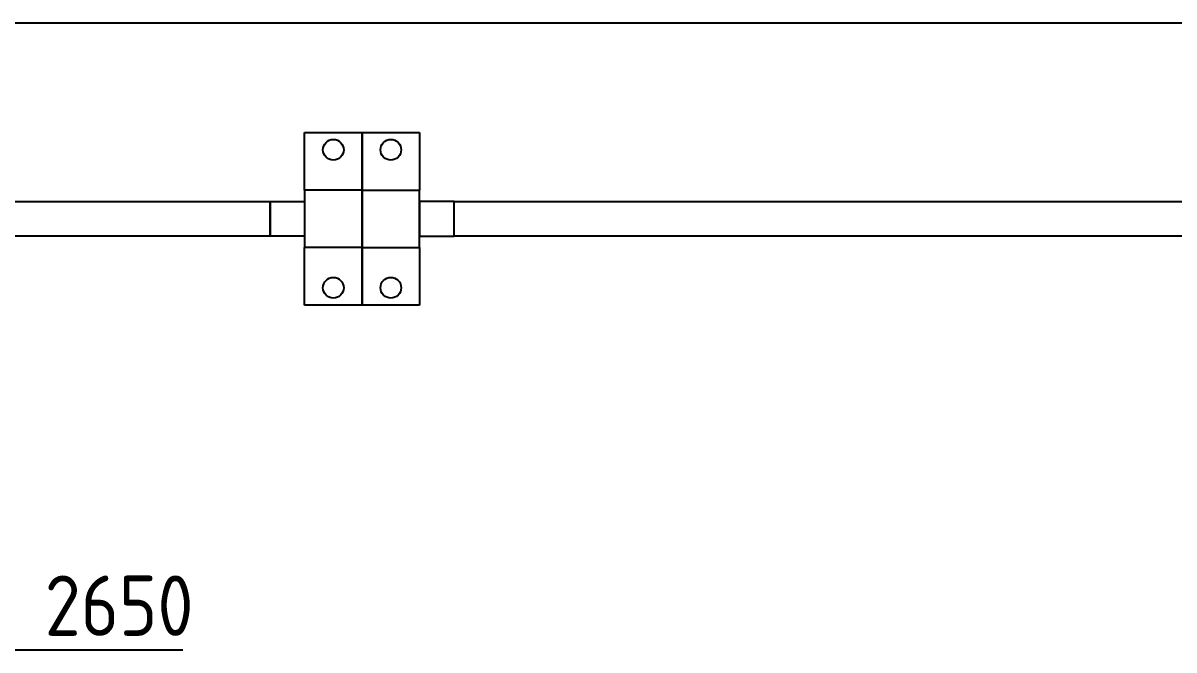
# Model space of a CAD drawing. Header units: millimetres. Extents: x 0 to 1189, y 0 to 841.
# Drawn here: x 406.3 to 473, y 391.5 to 427.9 of the extents above; entities that cross this region are included whole.
import ezdxf

# ---------------------------------------------------------------- set-up
doc = ezdxf.new("R2010")
doc.units = ezdxf.units.MM
doc.layers.add('1', color=7, linetype='CONTINUOUS', true_color=0xffffff)
doc.styles.add('iso-1', font='isocp.shx')

msp = doc.modelspace()

# ---------------------------------------------------------------- linework, layer by layer
at = {"layer": '1', "color": 251, "linetype": 'Continuous'}
msp.add_line((640.45, 427.855), (90.564, 427.855), dxfattribs=at)
at = {"layer": '1', "color": 252, "linetype": 'Continuous'}
for p, q in [((422.643, 421.505), (425.977, 421.505)), ((422.643, 418.172), (422.643, 421.505)), ((425.977, 418.172), (425.977, 421.505)), ((425.977, 421.505), (429.31, 421.505)), ((425.977, 421.505), (425.977, 418.172)), ((429.31, 421.505), (429.31, 418.172)), ((422.643, 418.172), (422.643, 414.839)), ((425.977, 418.172), (422.643, 418.172)), ((425.977, 418.172), (429.31, 418.172)), ((425.977, 414.839), (425.977, 418.172)), ((425.977, 418.172), (425.977, 414.839)), ((429.31, 414.839), (429.31, 418.172)), ((357.977, 417.505), (420.643, 417.505)), ((420.643, 415.505), (420.643, 417.505)), ((420.643, 417.505), (422.643, 417.505)), ((420.643, 417.505), (420.643, 415.505)), ((422.643, 417.505), (422.643, 415.505)), ((429.31, 417.505), (429.31, 415.505)), ((431.31, 417.505), (429.31, 417.505)), ((431.31, 417.505), (493.977, 417.505)), ((431.31, 415.505), (431.31, 417.505)), ((431.31, 415.505), (431.31, 417.505)), ((420.643, 415.505), (357.977, 415.505)), ((422.643, 415.505), (420.643, 415.505)), ((429.31, 415.505), (431.31, 415.505)), ((493.977, 415.505), (431.31, 415.505)), ((422.643, 411.505), (422.643, 414.839)), ((425.977, 414.839), (422.643, 414.839)), ((425.977, 414.839), (429.31, 414.839)), ((425.977, 411.505), (425.977, 414.839)), ((425.977, 414.839), (425.977, 411.505)), ((429.31, 414.839), (429.31, 411.505)), ((425.977, 411.505), (422.643, 411.505)), ((429.31, 411.505), (425.977, 411.505))]:
    msp.add_line(p, q, dxfattribs=at)
at = {"layer": '1', "color": 152, "linetype": 'Continuous'}
msp.add_line((397.549, 391.505), (415.581, 391.505), dxfattribs=at)
at = {"layer": '1', "color": 252, "linetype": 'Continuous'}
for centre in [(424.31, 420.505), (427.643, 420.505), (424.31, 412.505), (427.643, 412.505)]:
    msp.add_circle(centre, 0.6, dxfattribs=at)

# ---------------------------------------------------------------- texts
at = {"layer": '1', "color": 23, "linetype": 'Continuous', "insert": (407.579, 392.325), "char_height": 3.5, "attachment_point": 7, "line_spacing_factor": 0.963855, "style": 'iso-1'}
msp.add_mtext('\\W00.973;2650 ', dxfattribs=at)

doc.saveas('drawing.dxf')
